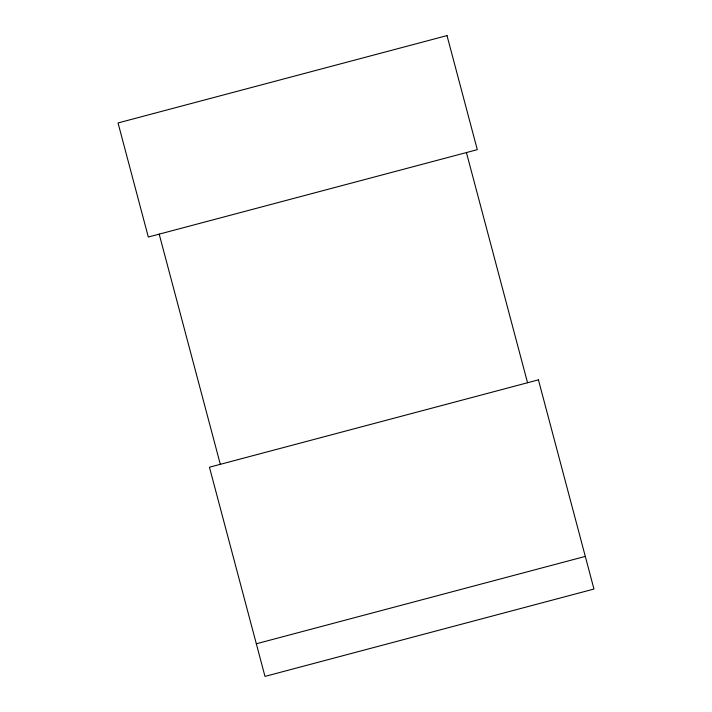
<?xml version="1.0" encoding="UTF-8"?>
<svg xmlns="http://www.w3.org/2000/svg" width="712" height="712" viewBox="0 0 712 712"><rect width="100%" height="100%" fill="white"/><g stroke="black" fill="none" stroke-linecap="round" stroke-linejoin="round"><path stroke-width="1.07" d="M256.329 643.773L585.308 556.41M466.422 152.564L527.548 382.753M159.194 234.141L220.32 464.331M447.011 35.6L118.032 122.954L148.319 237.025L477.298 149.671L447.011 35.6M538.423 379.861L209.444 467.214L264.989 676.4L593.968 589.047L538.423 379.861"/></g></svg>
